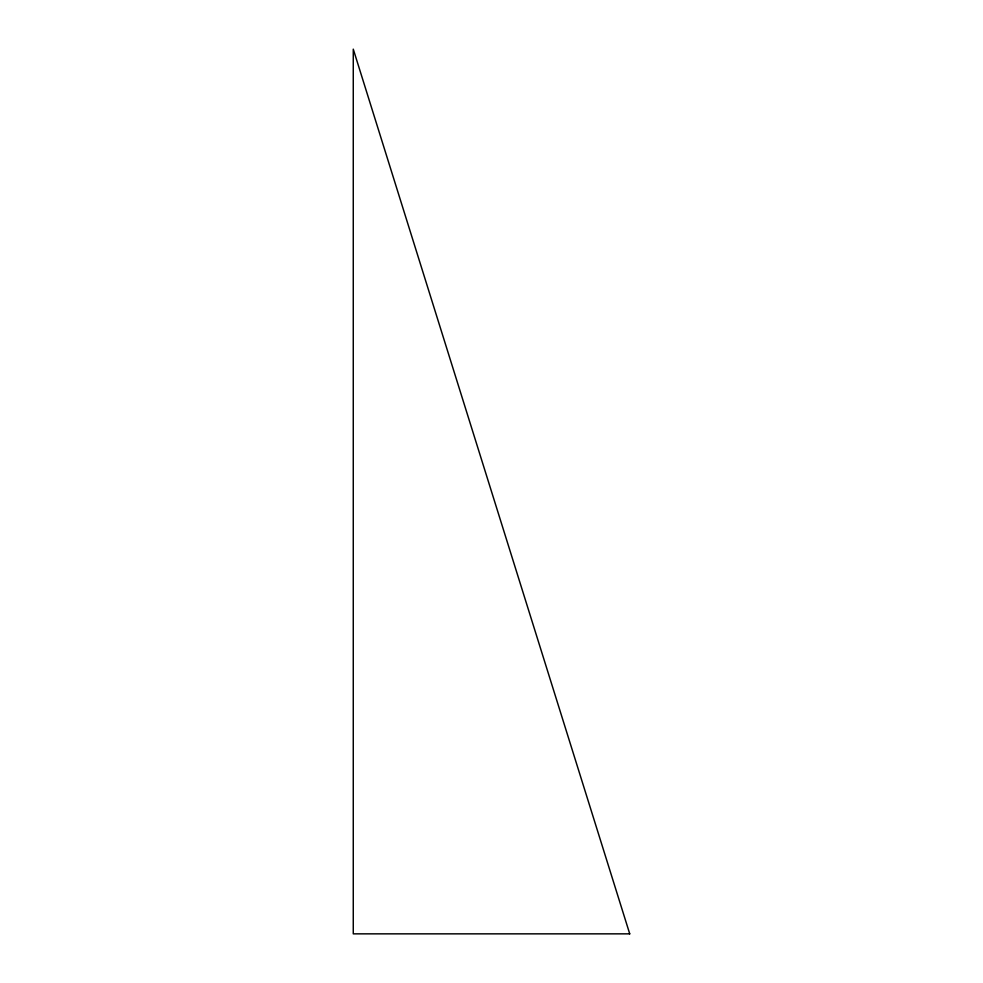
<?xml version="1.0" encoding="UTF-8"?>
<svg xmlns="http://www.w3.org/2000/svg" width="983" height="983" viewBox="0 0 983 983"><rect width="100%" height="100%" fill="white"/><g stroke="black" fill="none" stroke-linecap="round" stroke-linejoin="round"><path stroke-width="1.47" d="M629.734 933.85L353.266 933.85L353.266 49.15L629.734 933.85"/></g></svg>
